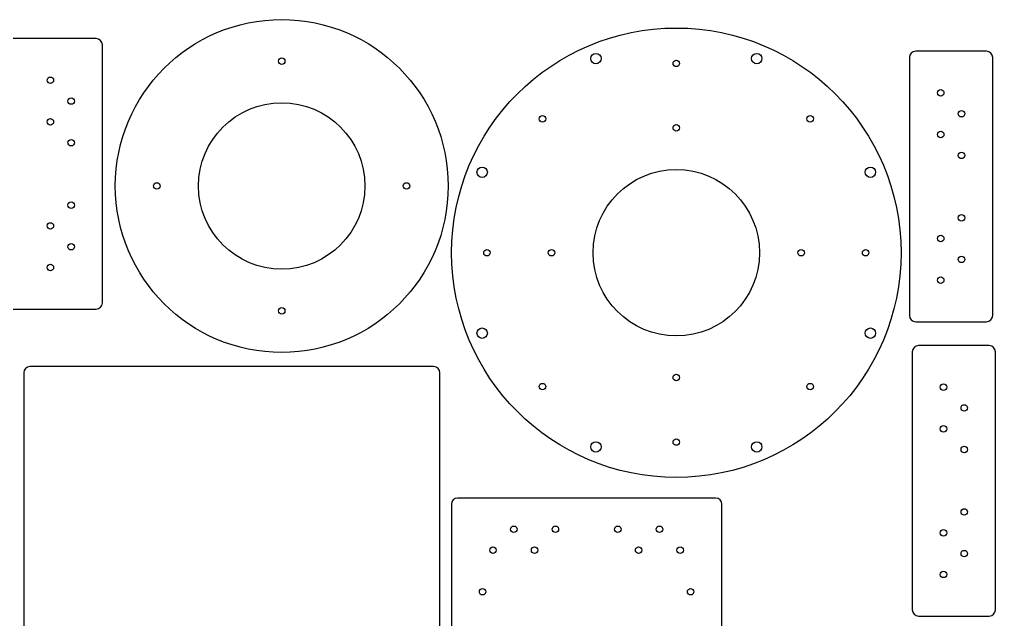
# Model space of a CAD drawing. Extents: x -101 to 1145, y -116 to 452.
# Drawn here: x 676.3 to 1145.4, y 163.8 to 452.1 of the extents above; entities that cross this region are included whole.
import ezdxf

# ---------------------------------------------------------------- set-up
doc = ezdxf.new("R2010")
doc.units = 0
for name, color, linetype in [('b_Osnovanie_200x400x10_001_', 7, 'CONTINUOUS'), ('b_Out_gear_holder_for_CNC_bottom_part_001_', 7, 'CONTINUOUS'), ('b_Out_gear_holder_for_CNC_Under_bottom_part_001_', 7, 'CONTINUOUS'), ('b_plate_130x40x10_part_1_of_16_001_007', 7, 'CONTINUOUS'), ('b_plate_130x40x10_part_1_of_16_001_008', 7, 'CONTINUOUS'), ('b_Plate_200x130_10_part1_and_part3_bottom_001_002', 7, 'CONTINUOUS'), ('b_Plate_200x130x5_part4_up_cover_001_', 7, 'CONTINUOUS')]:
    doc.layers.add(name, color=color, linetype=linetype)

msp = doc.modelspace()

# ---------------------------------------------------------------- linework, layer by layer
at = {"layer": 'b_Osnovanie_200x400x10_001_'}
for p, q in [((678.314, 282.362, -10), (678.314, -111.638, -10)), ((678.314, 282.362), (678.314, -111.638)), ((678.314, 282.362, -10), (678.314, 282.362)), ((678.314, 282.362, -10), (678.314, -111.638, -10)), ((678.314, 282.362, -10), (678.314, 282.362)), ((678.314, 282.362), (678.314, -111.638)), ((875.314, 285.362, -10), (681.314, 285.362, -10)), ((875.314, 285.362), (681.314, 285.362)), ((875.314, 285.362, -10), (681.314, 285.362, -10)), ((681.314, 285.362, -10), (681.314, 285.362)), ((875.314, 285.362), (681.314, 285.362)), ((681.314, 285.362, -10), (681.314, 285.362)), ((875.314, 285.362, -10), (875.314, 285.362)), ((875.314, 285.362, -10), (875.314, 285.362)), ((878.314, -111.638, -10), (878.314, 282.362, -10)), ((878.314, 282.362, -10), (878.314, 282.362)), ((878.314, -111.638), (878.314, 282.362)), ((878.314, -111.638, -10), (878.314, 282.362, -10)), ((878.314, 282.362, -10), (878.314, 282.362)), ((878.314, -111.638), (878.314, 282.362))]:
    msp.add_line(p, q, dxfattribs=at)
for centre, start, end in [((681.314, 282.362, -10), 90, 180), ((681.314, 282.362), 90, 180), ((681.314, 282.362, -10), 90, 180), ((681.314, 282.362), 90, 180), ((875.314, 282.362, -10), 0, 90), ((875.314, 282.362, -10), 0, 90), ((875.314, 282.362), 0, 90), ((875.314, 282.362), 0, 90)]:
    msp.add_arc(centre, 3, start, end, dxfattribs=at)
at = {"layer": 'b_Out_gear_holder_for_CNC_bottom_part_001_'}
for p, q in [((955.818, 433.374, 0), (955.818, 433.374, -10)), ((955.818, 433.374, 0), (955.818, 433.374, -10)), ((1033.12, 433.374, 0), (1033.12, 433.374, -10)), ((1033.12, 433.374, 0), (1033.12, 433.374, -10)), ((993.531, 431.062, 0), (993.531, 431.062, -10)), ((993.531, 431.062, 0), (993.531, 431.062, -10)), ((929.184, 404.409, 0), (929.184, 404.409, -10)), ((929.184, 404.409, 0), (929.184, 404.409, -10)), ((1057.88, 404.409, 0), (1057.88, 404.409, -10)), ((1057.88, 404.409, 0), (1057.88, 404.409, -10)), ((993.531, 400.062, 0), (993.531, 400.062, -10)), ((993.531, 400.062, 0), (993.531, 400.062, -10)), ((901.157, 378.713, 0), (901.157, 378.713, -10)), ((901.157, 378.713, 0), (901.157, 378.713, -10)), ((1087.78, 378.713, 0), (1087.78, 378.713, -10)), ((1087.78, 378.713, 0), (1087.78, 378.713, -10)), ((902.531, 340.062, 0), (902.531, 340.062, -10)), ((902.531, 340.062, 0), (902.531, 340.062, -10)), ((933.531, 340.062, 0), (933.531, 340.062, -10)), ((933.531, 340.062, 0), (933.531, 340.062, -10)), ((1031.97, 340.062, 0), (1031.97, 340.062, -10)), ((1031.97, 340.062, 0), (1031.97, 340.062, -10)), ((1053.53, 340.062, 0), (1053.53, 340.062, -10)), ((1053.53, 340.062, 0), (1053.53, 340.062, -10)), ((1084.53, 340.062, 0), (1084.53, 340.062, -10)), ((1084.53, 340.062, 0), (1084.53, 340.062, -10)), ((1099.97, 340.062, 0), (1099.97, 340.062, -10)), ((1099.97, 340.062, 0), (1099.97, 340.062, -10)), ((901.157, 301.411, 0), (901.157, 301.411, -10)), ((901.157, 301.411, 0), (901.157, 301.411, -10)), ((1087.78, 301.411, 0), (1087.78, 301.411, -10)), ((1087.78, 301.411, 0), (1087.78, 301.411, -10)), ((993.531, 280.062, 0), (993.531, 280.062, -10)), ((993.531, 280.062, 0), (993.531, 280.062, -10)), ((929.184, 275.715, 0), (929.184, 275.715, -10)), ((929.184, 275.715, 0), (929.184, 275.715, -10)), ((1057.88, 275.715, 0), (1057.88, 275.715, -10)), ((1057.88, 275.715, 0), (1057.88, 275.715, -10)), ((993.531, 249.062, 0), (993.531, 249.062, -10)), ((993.531, 249.062, 0), (993.531, 249.062, -10)), ((955.818, 246.75, 0), (955.818, 246.75, -10)), ((955.818, 246.75, 0), (955.818, 246.75, -10)), ((1033.12, 246.75, 0), (1033.12, 246.75, -10)), ((1033.12, 246.75, 0), (1033.12, 246.75, -10))]:
    msp.add_line(p, q, dxfattribs=at)
for centre, radius in [((991.969, 340.062), 108), ((991.969, 340.062), 108), ((991.969, 340.062), 108), ((991.969, 340.062), 108), ((953.318, 433.374), 2.5), ((953.318, 433.374), 2.5), ((953.318, 433.374), 2.5), ((953.318, 433.374), 2.5), ((991.969, 431.062), 1.5625), ((991.969, 431.062), 1.5625), ((991.969, 431.062), 1.5625), ((991.969, 431.062), 1.5625), ((1030.62, 433.374), 2.5), ((1030.62, 433.374), 2.5), ((1030.62, 433.374), 2.5), ((1030.62, 433.374), 2.5), ((927.622, 404.409), 1.5625), ((927.622, 404.409), 1.5625), ((927.622, 404.409), 1.5625), ((927.622, 404.409), 1.5625), ((1056.32, 404.409), 1.5625), ((1056.32, 404.409), 1.5625), ((1056.32, 404.409), 1.5625), ((1056.32, 404.409), 1.5625), ((991.969, 400.062), 1.5625), ((991.969, 400.062), 1.5625), ((991.969, 400.062), 1.5625), ((991.969, 400.062), 1.5625), ((898.657, 378.713), 2.5), ((898.657, 378.713), 2.5), ((898.657, 378.713), 2.5), ((898.657, 378.713), 2.5), ((991.969, 340.062), 40), ((991.969, 340.062), 40), ((991.969, 340.062), 40), ((991.969, 340.062), 40), ((1085.28, 378.713), 2.5), ((1085.28, 378.713), 2.5), ((1085.28, 378.713), 2.5), ((1085.28, 378.713), 2.5), ((900.969, 340.062), 1.5625), ((900.969, 340.062), 1.5625), ((900.969, 340.062), 1.5625), ((900.969, 340.062), 1.5625), ((931.969, 340.062), 1.5625), ((931.969, 340.062), 1.5625), ((931.969, 340.062), 1.5625), ((931.969, 340.062), 1.5625), ((1051.97, 340.062), 1.5625), ((1051.97, 340.062), 1.5625), ((1051.97, 340.062), 1.5625), ((1051.97, 340.062), 1.5625), ((1082.97, 340.062), 1.5625), ((1082.97, 340.062), 1.5625), ((1082.97, 340.062), 1.5625), ((1082.97, 340.062), 1.5625), ((898.657, 301.411), 2.5), ((898.657, 301.411), 2.5), ((898.657, 301.411), 2.5), ((898.657, 301.411), 2.5), ((1085.28, 301.411), 2.5), ((1085.28, 301.411), 2.5), ((1085.28, 301.411), 2.5), ((1085.28, 301.411), 2.5), ((991.969, 280.062), 1.5625), ((991.969, 280.062), 1.5625), ((991.969, 280.062), 1.5625), ((991.969, 280.062), 1.5625), ((927.622, 275.715), 1.5625), ((927.622, 275.715), 1.5625), ((927.622, 275.715), 1.5625), ((927.622, 275.715), 1.5625), ((1056.32, 275.715), 1.5625), ((1056.32, 275.715), 1.5625), ((1056.32, 275.715), 1.5625), ((1056.32, 275.715), 1.5625), ((953.318, 246.75), 2.5), ((953.318, 246.75), 2.5), ((953.318, 246.75), 2.5), ((953.318, 246.75), 2.5), ((991.969, 249.062), 1.5625), ((991.969, 249.062), 1.5625), ((991.969, 249.062), 1.5625), ((991.969, 249.062), 1.5625), ((1030.62, 246.75), 2.5), ((1030.62, 246.75), 2.5), ((1030.62, 246.75), 2.5), ((1030.62, 246.75), 2.5)]:
    msp.add_circle(centre, radius, dxfattribs=at)
at = {"layer": 'b_Out_gear_holder_for_CNC_Under_bottom_part_001_'}
for p, q in [((803.883, 432.142, -10), (803.883, 432.142, 0)), ((803.883, 432.142, -10), (803.883, 432.142, 0)), ((743.883, 372.142, -10), (743.883, 372.142, 0)), ((743.883, 372.142, -10), (743.883, 372.142, 0)), ((842.321, 372.142, -10), (842.321, 372.142, 0)), ((842.321, 372.142, -10), (842.321, 372.142, 0)), ((863.883, 372.142, -10), (863.883, 372.142, 0)), ((863.883, 372.142, -10), (863.883, 372.142, 0)), ((882.321, 372.142, -10), (882.321, 372.142, 0)), ((882.321, 372.142, -10), (882.321, 372.142, 0)), ((803.883, 312.142, -10), (803.883, 312.142, 0)), ((803.883, 312.142, -10), (803.883, 312.142, 0))]:
    msp.add_line(p, q, dxfattribs=at)
for centre, radius in [((802.321, 372.142), 80), ((802.321, 372.142), 80), ((802.321, 372.142), 80), ((802.321, 372.142), 80), ((802.321, 432.142), 1.5625), ((802.321, 432.142), 1.5625), ((802.321, 432.142), 1.5625), ((802.321, 432.142), 1.5625), ((802.321, 372.142), 40), ((802.321, 372.142), 40), ((802.321, 372.142), 40), ((802.321, 372.142), 40), ((742.321, 372.142), 1.5625), ((742.321, 372.142), 1.5625), ((742.321, 372.142), 1.5625), ((742.321, 372.142), 1.5625), ((862.321, 372.142), 1.5625), ((862.321, 372.142), 1.5625), ((862.321, 372.142), 1.5625), ((862.321, 372.142), 1.5625), ((802.321, 312.142), 1.5625), ((802.321, 312.142), 1.5625), ((802.321, 312.142), 1.5625), ((802.321, 312.142), 1.5625)]:
    msp.add_circle(centre, radius, dxfattribs=at)
at = {"layer": 'b_plate_130x40x10_part_1_of_16_001_007'}
for p, q in [((1105.38, 292.462, -10), (1105.38, 168.462, -10)), ((1105.38, 292.462, 0), (1105.38, 168.462, 0)), ((1105.38, 292.462, -10), (1105.38, 292.462, 0)), ((1105.38, 292.462, -10), (1105.38, 168.462, -10)), ((1105.38, 292.462, -10), (1105.38, 292.462, 0)), ((1105.38, 292.462, 0), (1105.38, 168.462, 0)), ((1142.38, 295.462, -10), (1108.38, 295.462, -10)), ((1142.38, 295.462, 0), (1108.38, 295.462, 0)), ((1142.38, 295.462, -10), (1108.38, 295.462, -10)), ((1108.38, 295.462, -10), (1108.38, 295.462, 0)), ((1142.38, 295.462, 0), (1108.38, 295.462, 0)), ((1108.38, 295.462, -10), (1108.38, 295.462, 0)), ((1142.38, 295.462, -10), (1142.38, 295.462, 0)), ((1142.38, 295.462, -10), (1142.38, 295.462, 0)), ((1145.38, 168.462, -10), (1145.38, 292.462, -10)), ((1145.38, 292.462, -10), (1145.38, 292.462, 0)), ((1145.38, 168.462, 0), (1145.38, 292.462, 0)), ((1145.38, 168.462, -10), (1145.38, 292.462, -10)), ((1145.38, 292.462, -10), (1145.38, 292.462, 0)), ((1145.38, 168.462, 0), (1145.38, 292.462, 0)), ((1120.38, 277.025, -10), (1120.38, 277.025, 0)), ((1120.38, 277.025, -10), (1120.38, 277.025, 0)), ((1130.38, 267.025, -10), (1130.38, 267.025, 0)), ((1130.38, 267.025, -10), (1130.38, 267.025, 0)), ((1120.38, 257.025, -10), (1120.38, 257.025, 0)), ((1120.38, 257.025, -10), (1120.38, 257.025, 0)), ((1130.38, 247.025, -10), (1130.38, 247.025, 0)), ((1130.38, 247.025, -10), (1130.38, 247.025, 0)), ((1130.38, 217.025, -10), (1130.38, 217.025, 0)), ((1130.38, 217.025, -10), (1130.38, 217.025, 0)), ((1120.38, 207.025, -10), (1120.38, 207.025, 0)), ((1120.38, 207.025, -10), (1120.38, 207.025, 0)), ((1130.38, 197.025, -10), (1130.38, 197.025, 0)), ((1130.38, 197.025, -10), (1130.38, 197.025, 0)), ((1120.38, 187.025, -10), (1120.38, 187.025, 0)), ((1120.38, 187.025, -10), (1120.38, 187.025, 0)), ((1105.38, 168.462, -10), (1105.38, 168.462, 0)), ((1105.38, 168.462, -10), (1105.38, 168.462, 0)), ((1108.38, 165.462, -10), (1142.38, 165.462, -10)), ((1108.38, 165.462, 0), (1142.38, 165.462, 0)), ((1108.38, 165.462, -10), (1142.38, 165.462, -10)), ((1108.38, 165.462, -10), (1108.38, 165.462, 0)), ((1108.38, 165.462, 0), (1142.38, 165.462, 0)), ((1108.38, 165.462, -10), (1108.38, 165.462, 0)), ((1142.38, 165.462, -10), (1142.38, 165.462, 0)), ((1142.38, 165.462, -10), (1142.38, 165.462, 0)), ((1145.38, 168.462, -10), (1145.38, 168.462, 0)), ((1145.38, 168.462, -10), (1145.38, 168.462, 0))]:
    msp.add_line(p, q, dxfattribs=at)
for centre in [(1120.38, 275.462), (1120.38, 275.462), (1120.38, 275.462), (1120.38, 275.462), (1130.38, 265.462), (1130.38, 265.462), (1130.38, 265.462), (1130.38, 265.462), (1120.38, 255.462), (1120.38, 255.462), (1120.38, 255.462), (1120.38, 255.462), (1130.38, 245.462), (1130.38, 245.462), (1130.38, 245.462), (1130.38, 245.462), (1130.38, 215.462), (1130.38, 215.462), (1130.38, 215.462), (1130.38, 215.462), (1120.38, 205.462), (1120.38, 205.462), (1120.38, 205.462), (1120.38, 205.462), (1130.38, 195.462), (1130.38, 195.462), (1130.38, 195.462), (1130.38, 195.462), (1120.38, 185.462), (1120.38, 185.462), (1120.38, 185.462), (1120.38, 185.462)]:
    msp.add_circle(centre, 1.5625, dxfattribs=at)
for centre, start, end in [((1108.38, 292.462, -10), 90, 180), ((1108.38, 292.462, 0), 90, 180), ((1108.38, 292.462, -10), 90, 180), ((1108.38, 292.462, 0), 90, 180), ((1142.38, 292.462, -10), 0, 90), ((1142.38, 292.462, -10), 0, 90), ((1142.38, 292.462, 0), 0, 90), ((1142.38, 292.462, 0), 0, 90), ((1108.38, 168.462, -10), 180, -90), ((1108.38, 168.462, 0), 180, -90), ((1108.38, 168.462, -10), 180, -90), ((1108.38, 168.462, 0), 180, -90), ((1142.38, 168.462, -10), -90, 0), ((1142.38, 168.462, -10), -90, 0), ((1142.38, 168.462, 0), -90, 0), ((1142.38, 168.462, 0), -90, 0)]:
    msp.add_arc(centre, 3, start, end, dxfattribs=at)
at = {"layer": 'b_plate_130x40x10_part_1_of_16_001_008'}
for p, q in [((1141.05, 436.868, -10), (1107.05, 436.868, -10)), ((1141.05, 436.868, 0), (1107.05, 436.868, 0)), ((1141.05, 436.868, -10), (1107.05, 436.868, -10)), ((1107.05, 436.868, -10), (1107.05, 436.868, 0)), ((1141.05, 436.868, 0), (1107.05, 436.868, 0)), ((1107.05, 436.868, -10), (1107.05, 436.868, 0)), ((1141.05, 436.868, -10), (1141.05, 436.868, 0)), ((1141.05, 436.868, -10), (1141.05, 436.868, 0)), ((1104.05, 433.868, -10), (1104.05, 309.868, -10)), ((1104.05, 433.868, 0), (1104.05, 309.868, 0)), ((1104.05, 433.868, -10), (1104.05, 433.868, 0)), ((1104.05, 433.868, -10), (1104.05, 309.868, -10)), ((1104.05, 433.868, -10), (1104.05, 433.868, 0)), ((1104.05, 433.868, 0), (1104.05, 309.868, 0)), ((1144.05, 309.868, -10), (1144.05, 433.868, -10)), ((1144.05, 433.868, -10), (1144.05, 433.868, 0)), ((1144.05, 309.868, 0), (1144.05, 433.868, 0)), ((1144.05, 309.868, -10), (1144.05, 433.868, -10)), ((1144.05, 433.868, -10), (1144.05, 433.868, 0)), ((1144.05, 309.868, 0), (1144.05, 433.868, 0)), ((1119.05, 418.431, -10), (1119.05, 418.431, 0)), ((1119.05, 418.431, -10), (1119.05, 418.431, 0)), ((1129.05, 408.431, -10), (1129.05, 408.431, 0)), ((1129.05, 408.431, -10), (1129.05, 408.431, 0)), ((1119.05, 398.431, -10), (1119.05, 398.431, 0)), ((1119.05, 398.431, -10), (1119.05, 398.431, 0)), ((1129.05, 388.431, -10), (1129.05, 388.431, 0)), ((1129.05, 388.431, -10), (1129.05, 388.431, 0)), ((1129.05, 358.431, -10), (1129.05, 358.431, 0)), ((1129.05, 358.431, -10), (1129.05, 358.431, 0)), ((1119.05, 348.431, -10), (1119.05, 348.431, 0)), ((1119.05, 348.431, -10), (1119.05, 348.431, 0)), ((1129.05, 338.431, -10), (1129.05, 338.431, 0)), ((1129.05, 338.431, -10), (1129.05, 338.431, 0)), ((1119.05, 328.431, -10), (1119.05, 328.431, 0)), ((1119.05, 328.431, -10), (1119.05, 328.431, 0)), ((1104.05, 309.868, -10), (1104.05, 309.868, 0)), ((1104.05, 309.868, -10), (1104.05, 309.868, 0)), ((1144.05, 309.868, -10), (1144.05, 309.868, 0)), ((1144.05, 309.868, -10), (1144.05, 309.868, 0)), ((1107.05, 306.868, -10), (1141.05, 306.868, -10)), ((1107.05, 306.868, 0), (1141.05, 306.868, 0)), ((1107.05, 306.868, -10), (1141.05, 306.868, -10)), ((1107.05, 306.868, -10), (1107.05, 306.868, 0)), ((1107.05, 306.868, 0), (1141.05, 306.868, 0)), ((1107.05, 306.868, -10), (1107.05, 306.868, 0)), ((1141.05, 306.868, -10), (1141.05, 306.868, 0)), ((1141.05, 306.868, -10), (1141.05, 306.868, 0))]:
    msp.add_line(p, q, dxfattribs=at)
for centre in [(1119.05, 416.868), (1119.05, 416.868), (1119.05, 416.868), (1119.05, 416.868), (1129.05, 406.868), (1129.05, 406.868), (1129.05, 406.868), (1129.05, 406.868), (1119.05, 396.868), (1119.05, 396.868), (1119.05, 396.868), (1119.05, 396.868), (1129.05, 386.868), (1129.05, 386.868), (1129.05, 386.868), (1129.05, 386.868), (1129.05, 356.868), (1129.05, 356.868), (1129.05, 356.868), (1129.05, 356.868), (1119.05, 346.868), (1119.05, 346.868), (1119.05, 346.868), (1119.05, 346.868), (1129.05, 336.868), (1129.05, 336.868), (1129.05, 336.868), (1129.05, 336.868), (1119.05, 326.868), (1119.05, 326.868), (1119.05, 326.868), (1119.05, 326.868)]:
    msp.add_circle(centre, 1.5625, dxfattribs=at)
for centre, start, end in [((1107.05, 433.868, -10), 90, 180), ((1107.05, 433.868, 0), 90, 180), ((1107.05, 433.868, -10), 90, 180), ((1107.05, 433.868, 0), 90, 180), ((1141.05, 433.868, -10), 0, 90), ((1141.05, 433.868, -10), 0, 90), ((1141.05, 433.868, 0), 0, 90), ((1141.05, 433.868, 0), 0, 90), ((1107.05, 309.868, -10), 180, -90), ((1107.05, 309.868, 0), 180, -90), ((1107.05, 309.868, -10), 180, -90), ((1107.05, 309.868, 0), 180, -90), ((1141.05, 309.868, -10), -90, 0), ((1141.05, 309.868, -10), -90, 0), ((1141.05, 309.868, 0), -90, 0), ((1141.05, 309.868, 0), -90, 0)]:
    msp.add_arc(centre, 3, start, end, dxfattribs=at)
at = {"layer": 'b_Plate_200x130_10_part1_and_part3_bottom_001_002'}
for p, q in [((1010.86, 222.145, -10), (886.863, 222.145, -10)), ((1010.86, 222.145, 0), (886.863, 222.145, 0)), ((1010.86, 222.145, -10), (886.863, 222.145, -10)), ((886.863, 222.145, -10), (886.863, 222.145, 0)), ((1010.86, 222.145, 0), (886.863, 222.145, 0)), ((886.863, 222.145, -10), (886.863, 222.145, 0)), ((1010.86, 222.145, -10), (1010.86, 222.145, 0)), ((1010.86, 222.145, -10), (1010.86, 222.145, 0)), ((883.863, 219.145, -10), (883.863, 25.1453, -10)), ((883.863, 219.145, 0), (883.863, 25.1453, 0)), ((883.863, 219.145, -10), (883.863, 219.145, 0)), ((883.863, 219.145, -10), (883.863, 25.1453, -10)), ((883.863, 219.145, -10), (883.863, 219.145, 0)), ((883.863, 219.145, 0), (883.863, 25.1453, 0)), ((1013.86, 25.1453, -10), (1013.86, 219.145, -10)), ((1013.86, 219.145, -10), (1013.86, 219.145, 0)), ((1013.86, 25.1453, 0), (1013.86, 219.145, 0)), ((1013.86, 25.1453, -10), (1013.86, 219.145, -10)), ((1013.86, 219.145, -10), (1013.86, 219.145, 0)), ((1013.86, 25.1453, 0), (1013.86, 219.145, 0)), ((913.863, 208.708, -10), (913.863, 208.708, 0)), ((913.863, 208.708, -10), (913.863, 208.708, 0)), ((933.863, 208.708, -10), (933.863, 208.708, 0)), ((933.863, 208.708, -10), (933.863, 208.708, 0)), ((963.863, 208.708, -10), (963.863, 208.708, 0)), ((963.863, 208.708, -10), (963.863, 208.708, 0)), ((983.863, 208.708, -10), (983.863, 208.708, 0)), ((983.863, 208.708, -10), (983.863, 208.708, 0)), ((903.863, 198.708, -10), (903.863, 198.708, 0)), ((903.863, 198.708, -10), (903.863, 198.708, 0)), ((923.863, 198.708, -10), (923.863, 198.708, 0)), ((923.863, 198.708, -10), (923.863, 198.708, 0)), ((973.863, 198.708, -10), (973.863, 198.708, 0)), ((973.863, 198.708, -10), (973.863, 198.708, 0)), ((993.863, 198.708, -10), (993.863, 198.708, 0)), ((993.863, 198.708, -10), (993.863, 198.708, 0)), ((898.863, 178.708, -10), (898.863, 178.708, 0)), ((898.863, 178.708, -10), (898.863, 178.708, 0)), ((998.863, 178.708, -10), (998.863, 178.708, 0)), ((998.863, 178.708, -10), (998.863, 178.708, 0))]:
    msp.add_line(p, q, dxfattribs=at)
for centre in [(913.863, 207.145), (913.863, 207.145), (913.863, 207.145), (913.863, 207.145), (933.863, 207.145), (933.863, 207.145), (933.863, 207.145), (933.863, 207.145), (963.863, 207.145), (963.863, 207.145), (963.863, 207.145), (963.863, 207.145), (983.863, 207.145), (983.863, 207.145), (983.863, 207.145), (983.863, 207.145), (903.863, 197.145), (903.863, 197.145), (903.863, 197.145), (903.863, 197.145), (923.863, 197.145), (923.863, 197.145), (923.863, 197.145), (923.863, 197.145), (973.863, 197.145), (973.863, 197.145), (973.863, 197.145), (973.863, 197.145), (993.863, 197.145), (993.863, 197.145), (993.863, 197.145), (993.863, 197.145), (898.863, 177.145), (898.863, 177.145), (898.863, 177.145), (898.863, 177.145), (998.863, 177.145), (998.863, 177.145), (998.863, 177.145), (998.863, 177.145)]:
    msp.add_circle(centre, 1.5625, dxfattribs=at)
for centre, start, end in [((886.863, 219.145, -10), 90, -180), ((886.863, 219.145, 0), 90, -180), ((886.863, 219.145, -10), 90, -180), ((886.863, 219.145, 0), 90, -180), ((1010.86, 219.145, -10), 0.0000044, 90), ((1010.86, 219.145, -10), 0.0000044, 90), ((1010.86, 219.145, 0), 0.0000044, 90), ((1010.86, 219.145, 0), 0.0000044, 90)]:
    msp.add_arc(centre, 3, start, end, dxfattribs=at)
at = {"layer": 'b_Plate_200x130x5_part4_up_cover_001_'}
for p, q in [((713.115, 442.944, -10), (519.115, 442.944, -10)), ((713.115, 442.944, -5), (519.115, 442.944, -5)), ((713.115, 442.944, -10), (519.115, 442.944, -10)), ((713.115, 442.944, -5), (519.115, 442.944, -5)), ((713.115, 442.944, -10), (713.115, 442.944, -5)), ((713.115, 442.944, -10), (713.115, 442.944, -5)), ((716.115, 315.944, -10), (716.115, 439.944, -10)), ((716.115, 315.944, -5), (716.115, 439.944, -5)), ((716.115, 315.944, -10), (716.115, 439.944, -10)), ((716.115, 439.944, -10), (716.115, 439.944, -5)), ((716.115, 315.944, -5), (716.115, 439.944, -5)), ((716.115, 439.944, -10), (716.115, 439.944, -5)), ((692.678, 422.944, -10), (692.678, 422.944, -5)), ((692.678, 422.944, -10), (692.678, 422.944, -5)), ((702.678, 412.944, -10), (702.678, 412.944, -5)), ((702.678, 412.944, -10), (702.678, 412.944, -5)), ((692.678, 402.944, -10), (692.678, 402.944, -5)), ((692.678, 402.944, -10), (692.678, 402.944, -5)), ((702.678, 392.944, -10), (702.678, 392.944, -5)), ((702.678, 392.944, -10), (702.678, 392.944, -5)), ((702.678, 362.944, -10), (702.678, 362.944, -5)), ((702.678, 362.944, -10), (702.678, 362.944, -5)), ((692.678, 352.944, -10), (692.678, 352.944, -5)), ((692.678, 352.944, -10), (692.678, 352.944, -5)), ((702.678, 342.944, -10), (702.678, 342.944, -5)), ((702.678, 342.944, -10), (702.678, 342.944, -5)), ((692.678, 332.944, -10), (692.678, 332.944, -5)), ((692.678, 332.944, -10), (692.678, 332.944, -5)), ((716.115, 315.944, -10), (716.115, 315.944, -5)), ((716.115, 315.944, -10), (716.115, 315.944, -5)), ((519.115, 312.944, -10), (713.115, 312.944, -10)), ((519.115, 312.944, -5), (713.115, 312.944, -5)), ((519.115, 312.944, -10), (713.115, 312.944, -10)), ((519.115, 312.944, -5), (713.115, 312.944, -5)), ((713.115, 312.944, -10), (713.115, 312.944, -5)), ((713.115, 312.944, -10), (713.115, 312.944, -5))]:
    msp.add_line(p, q, dxfattribs=at)
for centre in [(691.115, 422.944), (691.115, 422.944), (691.115, 422.944), (691.115, 422.944), (701.115, 412.944), (701.115, 412.944), (701.115, 412.944), (701.115, 412.944), (691.115, 402.944), (691.115, 402.944), (691.115, 402.944), (691.115, 402.944), (701.115, 392.944), (701.115, 392.944), (701.115, 392.944), (701.115, 392.944), (701.115, 362.944), (701.115, 362.944), (701.115, 362.944), (701.115, 362.944), (691.115, 352.944), (691.115, 352.944), (691.115, 352.944), (691.115, 352.944), (701.115, 342.944), (701.115, 342.944), (701.115, 342.944), (701.115, 342.944), (691.115, 332.944), (691.115, 332.944), (691.115, 332.944), (691.115, 332.944)]:
    msp.add_circle(centre, 1.5625, dxfattribs=at)
for centre, start, end in [((713.115, 439.944, -10), 0, 90), ((713.115, 439.944, -5), 0, 90), ((713.115, 439.944, -10), 0, 90), ((713.115, 439.944, -5), 0, 90), ((713.115, 315.944, -10), -90, 0), ((713.115, 315.944, -10), -90, 0), ((713.115, 315.944, -5), -90, 0), ((713.115, 315.944, -5), -90, 0)]:
    msp.add_arc(centre, 3, start, end, dxfattribs=at)

doc.saveas('drawing.dxf')
